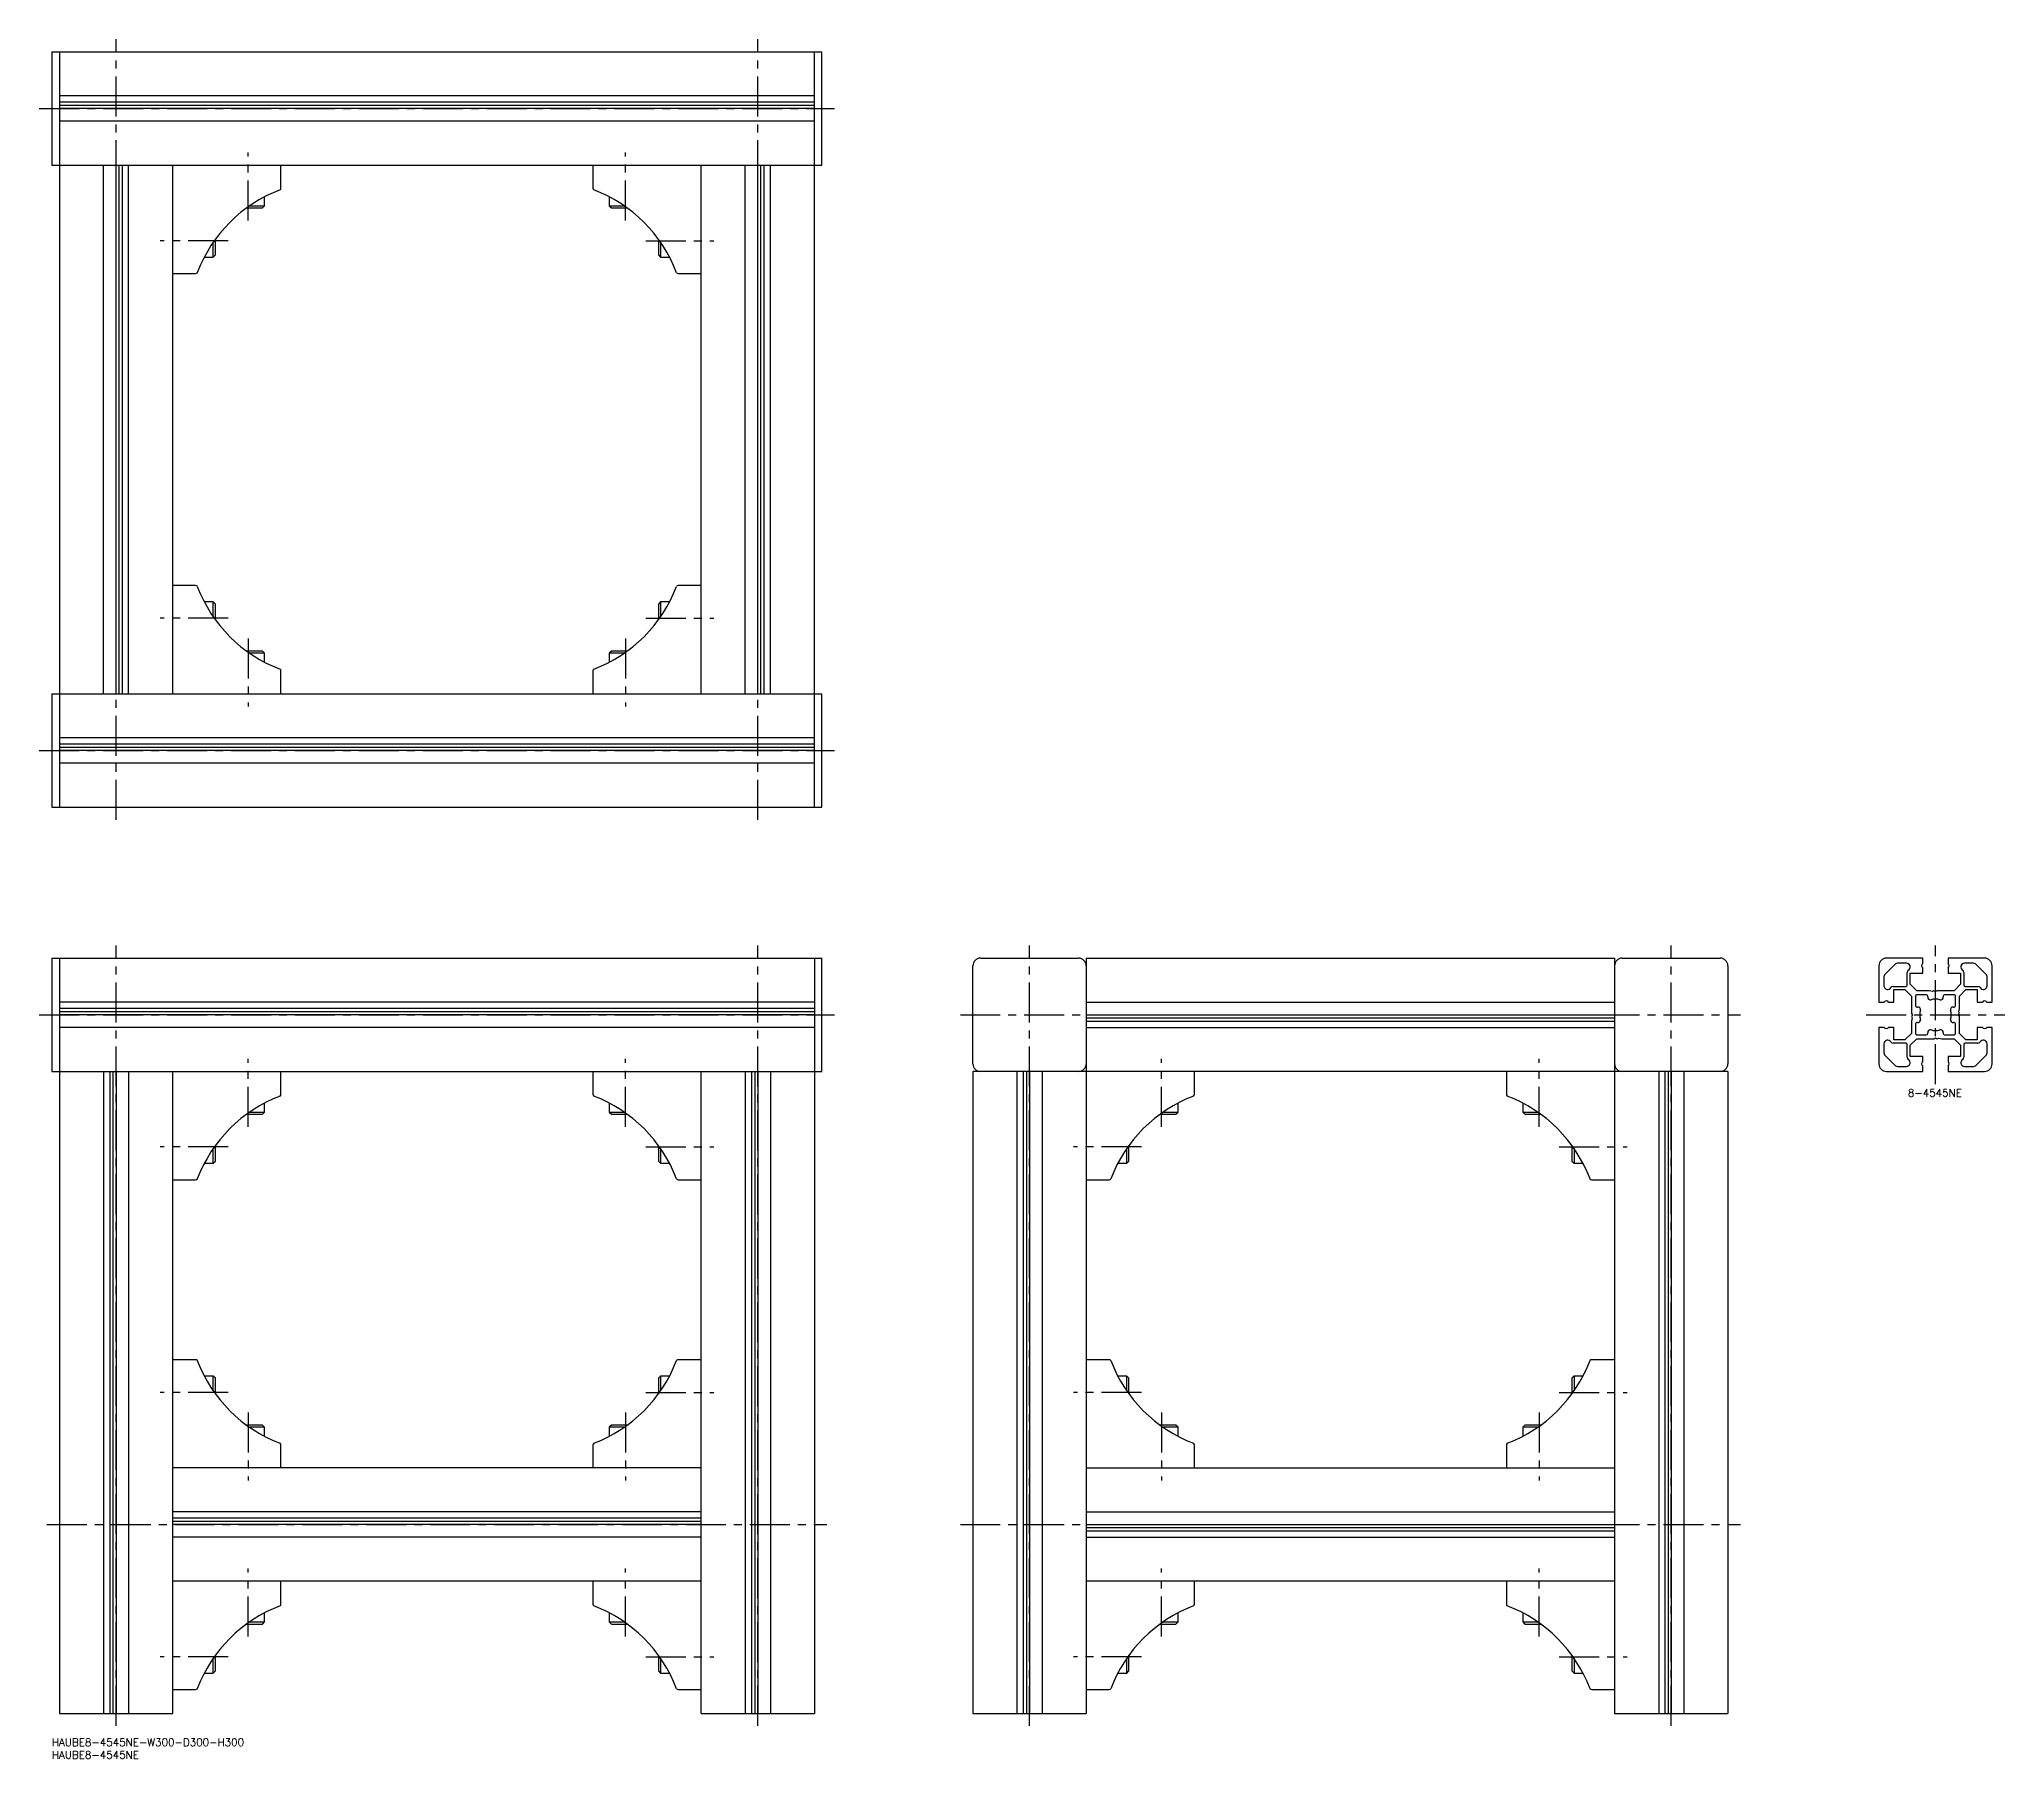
# Model space of a CAD drawing. Extents: x -5 to 776, y -8 to 675.
import ezdxf

# ---------------------------------------------------------------- set-up
doc = ezdxf.new("R2010")
doc.units = 0
doc.header["$LTSCALE"] = 0.5
doc.linetypes.add('CENTER', pattern=[50.8, 31.75, -6.35, 6.35, -6.35])
for name, color, linetype in [('MSM_CENTER', 1, 'CENTER'), ('MSM_CONTINUOUS', 7, 'CONTINUOUS'), ('MSM_PART_NUMBER', 7, 'CONTINUOUS')]:
    doc.layers.add(name, color=color, linetype=linetype)
doc.styles.get("Standard").update_dxf_attribs({"font": 'txt.shx', "height": 3, "bigfont": 'bigfont.shx'})

# ---------------------------------------------------------------- blocks, each defined once
blk = doc.blocks.new('*U8')
at = {"layer": 'MSM_PART_NUMBER'}
blk.add_text('HAUBE8-4545NE-W300-D300-H300', height=3, dxfattribs=at).set_placement((0, -3))
blk = doc.blocks.new('*U9')
at = {"layer": 'MSM_PART_NUMBER'}
blk.add_text('HAUBE8-4545NE', height=3, dxfattribs=at).set_placement((0, -8))
blk = doc.blocks.new('*U10')
at = {"layer": 'MSM_PART_NUMBER'}
blk.add_text('8-4545NE', height=3, dxfattribs=at).set_placement((737.51, 254.97))

msp = doc.modelspace()

# ---------------------------------------------------------------- linework, layer by layer
at = {"layer": 'MSM_CENTER'}
for p, q in [((25.5, 365), (25.5, 675)), ((280.5, 365), (280.5, 675)), ((-5, 647.5), (311, 647.5)), ((78, 603), (78, 630)), ((228, 603), (228, 630)), ((70, 595), (43, 595)), ((236, 595), (263, 595)), ((70, 445), (43, 445)), ((236, 445), (263, 445)), ((78, 437), (78, 410)), ((228, 437), (228, 410)), ((-5, 392.5), (311, 392.5)), ((25.5, 5), (25.5, 315)), ((280.5, 5), (280.5, 315)), ((388.5, 5), (388.5, 315)), ((643.5, 5), (643.5, 315)), ((748.5, 260), (748.5, 315)), ((-5, 287.5), (311, 287.5)), ((361, 287.5), (671, 287.5)), ((721, 287.5), (776, 287.5)), ((78, 243), (78, 270)), ((228, 243), (228, 270)), ((441, 243), (441, 270)), ((591, 243), (591, 270)), ((70, 235), (43, 235)), ((236, 235), (263, 235)), ((433, 235), (406, 235)), ((599, 235), (626, 235)), ((70, 137.5), (43, 137.5)), ((236, 137.5), (263, 137.5)), ((433, 137.5), (406, 137.5)), ((599, 137.5), (626, 137.5)), ((78, 129.5), (78, 102.5)), ((228, 129.5), (228, 102.5)), ((441, 129.5), (441, 102.5)), ((591, 129.5), (591, 102.5)), ((-2, 85), (308, 85)), ((361, 85), (671, 85)), ((78, 40.5), (78, 67.5)), ((228, 40.5), (228, 67.5)), ((441, 40.5), (441, 67.5)), ((591, 40.5), (591, 67.5)), ((70, 32.5), (43, 32.5)), ((236, 32.5), (263, 32.5)), ((433, 32.5), (406, 32.5)), ((599, 32.5), (626, 32.5))]:
    msp.add_line(p, q, dxfattribs=at)
at = {"layer": 'MSM_CONTINUOUS'}
for p, q in [((0, 670), (306, 670)), ((0, 670), (0, 625)), ((3, 670), (3, 370)), ((303, 370), (303, 670)), ((306, 625), (306, 670)), ((303, 652.5), (3, 652.5)), ((303, 650), (3, 650)), ((303, 648.72), (3, 648.72)), ((303, 647.5), (3, 647.5)), ((303, 642.5), (3, 642.5)), ((0, 625), (306, 625)), ((20.5, 415), (20.5, 625)), ((25.5, 415), (25.5, 625)), ((26.72, 415), (26.72, 625)), ((28, 415), (28, 625)), ((30.5, 415), (30.5, 625)), ((48, 415), (48, 625)), ((91, 615.91), (91, 625)), ((215, 625), (215, 615.91)), ((258, 415), (258, 625)), ((275.5, 415), (275.5, 625)), ((280.5, 415), (280.5, 625)), ((281.72, 415), (281.72, 625)), ((283, 415), (283, 625)), ((285.5, 415), (285.5, 625)), ((84.5, 608.87), (84.5, 612.42)), ((221.5, 612.42), (221.5, 608.87)), ((77.39, 608), (83.63, 608)), ((78.61, 608.87), (84.5, 608.87)), ((83.63, 608), (84.5, 608.87)), ((221.5, 608.87), (222.37, 608)), ((221.5, 608.87), (227.39, 608.87)), ((222.37, 608), (228.61, 608)), ((64.13, 588.5), (64.13, 594.39)), ((65, 589.37), (65, 595.61)), ((241, 595.61), (241, 589.37)), ((241.87, 594.39), (241.87, 588.5)), ((60.58, 588.5), (64.13, 588.5)), ((64.13, 588.5), (65, 589.37)), ((241, 589.37), (241.87, 588.5)), ((241.87, 588.5), (245.42, 588.5)), ((48, 582), (57.09, 582)), ((248.91, 582), (258, 582)), ((57.09, 458), (48, 458)), ((258, 458), (248.91, 458)), ((64.13, 451.5), (60.58, 451.5)), ((65, 450.63), (64.13, 451.5)), ((64.13, 445.61), (64.13, 451.5)), ((65, 444.39), (65, 450.63)), ((241.87, 451.5), (241, 450.63)), ((241, 450.63), (241, 444.39)), ((245.42, 451.5), (241.87, 451.5)), ((241.87, 451.5), (241.87, 445.61)), ((83.63, 432), (77.39, 432)), ((84.5, 431.13), (78.61, 431.13)), ((84.5, 431.13), (83.63, 432)), ((84.5, 427.58), (84.5, 431.13)), ((222.37, 432), (221.5, 431.13)), ((221.5, 431.13), (221.5, 427.58)), ((227.39, 431.13), (221.5, 431.13)), ((228.61, 432), (222.37, 432)), ((91, 415), (91, 424.09)), ((215, 424.09), (215, 415)), ((0, 415), (306, 415)), ((0, 415), (0, 370)), ((306, 370), (306, 415)), ((303, 397.5), (3, 397.5)), ((303, 395), (3, 395)), ((303, 393.72), (3, 393.72)), ((303, 392.5), (3, 392.5)), ((303, 387.5), (3, 387.5)), ((0, 370), (306, 370)), ((0, 310), (306, 310)), ((0, 310), (0, 265)), ((3, 310), (3, 10)), ((303, 310), (303, 10)), ((306, 265), (306, 310)), ((366, 268), (366, 307)), ((369, 310), (408, 310)), ((411, 310), (411, 10)), ((411, 310), (621, 310)), ((621, 310), (621, 10)), ((624, 310), (663, 310)), ((666, 307), (666, 268)), ((726, 307), (726, 292.5)), ((732.64, 307.71), (728.29, 303.36)), ((743.5, 310), (729, 310)), ((736.95, 308), (733.35, 308)), ((743.5, 307.87), (743.5, 310)), ((743.5, 304), (743.5, 306.13)), ((768, 310), (753.5, 310)), ((753.5, 310), (753.5, 307.87)), ((753.5, 306.13), (753.5, 304)), ((763.65, 308), (760.05, 308)), ((768.71, 303.36), (764.36, 307.71)), ((771, 292.5), (771, 307)), ((728, 302.65), (728, 299.05)), ((731.67, 298.8), (736.7, 298.8)), ((732, 292.5), (732, 297.5)), ((732, 297.5), (736.38, 297.5)), ((736.38, 297.5), (739, 294.88)), ((737.2, 299.3), (737.2, 304.33)), ((738.5, 299.62), (738.5, 304)), ((738.5, 304), (743.5, 304)), ((741.12, 297), (738.5, 299.62)), ((746, 297), (741.12, 297)), ((747.28, 296.75), (746, 297)), ((747.6, 296.93), (747.28, 296.75)), ((748.5, 296.7), (748.1, 296.93)), ((748.9, 296.93), (748.5, 296.7)), ((755.88, 297), (749.15, 297)), ((753.5, 304), (758.5, 304)), ((758.5, 299.62), (755.88, 297)), ((758, 294.88), (760.62, 297.5)), ((758.5, 304), (758.5, 299.62)), ((759.8, 304.33), (759.8, 299.3)), ((760.3, 298.8), (765.33, 298.8)), ((760.62, 297.5), (765, 297.5)), ((765, 297.5), (765, 292.5)), ((769, 299.05), (769, 302.65)), ((303, 292.5), (3, 292.5)), ((303, 290), (3, 290)), ((411, 292.5), (621, 292.5)), ((726, 292.5), (728.13, 292.5)), ((729.87, 292.5), (732, 292.5)), ((739, 294.88), (739, 288.15)), ((740.6, 294.9), (740.6, 291.1)), ((744.9, 295.4), (741.1, 295.4)), ((755.9, 295.4), (752.1, 295.4)), ((756.4, 291.1), (756.4, 294.9)), ((757.75, 288.72), (758, 290)), ((758, 290), (758, 294.88)), ((765, 292.5), (767.13, 292.5)), ((768.87, 292.5), (771, 292.5)), ((303, 288.72), (3, 288.72)), ((303, 287.5), (3, 287.5)), ((303, 282.5), (3, 282.5)), ((411, 287.5), (621, 287.5)), ((411, 286.28), (621, 286.28)), ((411, 285), (621, 285)), ((411, 282.5), (621, 282.5)), ((728.13, 282.5), (726, 282.5)), ((726, 282.5), (726, 268)), ((732, 282.5), (729.87, 282.5)), ((732, 277.5), (732, 282.5)), ((739.25, 286.28), (739, 285)), ((739, 285), (739, 280.12)), ((739.07, 287.9), (739.3, 287.5)), ((739.3, 287.5), (739.07, 287.1)), ((739.07, 286.6), (739.25, 286.28)), ((740.6, 283.9), (740.6, 280.1)), ((756.4, 280.1), (756.4, 283.9)), ((757.7, 287.5), (757.93, 287.9)), ((757.93, 287.1), (757.7, 287.5)), ((757.93, 288.4), (757.75, 288.72)), ((758, 280.12), (758, 286.85)), ((765, 282.5), (765, 277.5)), ((767.13, 282.5), (765, 282.5)), ((771, 282.5), (768.87, 282.5)), ((771, 268), (771, 282.5)), ((728, 275.95), (728, 272.35)), ((736.7, 276.2), (731.67, 276.2)), ((736.38, 277.5), (732, 277.5)), ((739, 280.12), (736.38, 277.5)), ((737.2, 270.67), (737.2, 275.7)), ((738.5, 275.38), (741.12, 278)), ((738.5, 271), (738.5, 275.38)), ((741.1, 279.6), (744.9, 279.6)), ((741.12, 278), (747.85, 278)), ((748.1, 278.07), (748.5, 278.3)), ((748.5, 278.3), (748.9, 278.07)), ((749.4, 278.07), (749.72, 278.25)), ((749.72, 278.25), (751, 278)), ((751, 278), (755.88, 278)), ((752.1, 279.6), (755.9, 279.6)), ((755.88, 278), (758.5, 275.38)), ((760.62, 277.5), (758, 280.12)), ((758.5, 275.38), (758.5, 271)), ((759.8, 275.7), (759.8, 270.67)), ((765.33, 276.2), (760.3, 276.2)), ((765, 277.5), (760.62, 277.5)), ((769, 272.35), (769, 275.95)), ((728.29, 271.64), (732.64, 267.29)), ((733.35, 267), (736.95, 267)), ((743.5, 271), (738.5, 271)), ((743.5, 268.87), (743.5, 271)), ((743.5, 265), (743.5, 267.13)), ((758.5, 271), (753.5, 271)), ((753.5, 271), (753.5, 268.87)), ((753.5, 267.13), (753.5, 265)), ((760.05, 267), (763.65, 267)), ((764.36, 267.29), (768.71, 271.64)), ((0, 265), (306, 265)), ((20.5, 265), (20.5, 10)), ((23, 265), (23, 10)), ((24.28, 265), (24.28, 10)), ((25.5, 265), (25.5, 10)), ((30.5, 265), (30.5, 10)), ((48, 10), (48, 265)), ((91, 255.91), (91, 265)), ((215, 265), (215, 255.91)), ((258, 10), (258, 265)), ((275.5, 265), (275.5, 10)), ((278, 265), (278, 10)), ((279.28, 265), (279.28, 10)), ((280.5, 265), (280.5, 10)), ((285.5, 265), (285.5, 10)), ((666, 265), (366, 265)), ((366, 265), (366, 10)), ((383.5, 265), (383.5, 10)), ((386, 265), (386, 10)), ((387.28, 265), (387.28, 10)), ((388.5, 265), (388.5, 10)), ((393.5, 265), (393.5, 10)), ((454, 255.91), (454, 265)), ((578, 265), (578, 255.91)), ((638.5, 265), (638.5, 10)), ((641, 265), (641, 10)), ((642.28, 265), (642.28, 10)), ((643.5, 265), (643.5, 10)), ((648.5, 265), (648.5, 10)), ((666, 265), (666, 10)), ((729, 265), (743.5, 265)), ((753.5, 265), (768, 265)), ((84.5, 248.87), (84.5, 252.42)), ((221.5, 252.42), (221.5, 248.87)), ((447.5, 248.87), (447.5, 252.42)), ((584.5, 252.42), (584.5, 248.87)), ((77.39, 248), (83.63, 248)), ((78.61, 248.87), (84.5, 248.87)), ((83.63, 248), (84.5, 248.87)), ((221.5, 248.87), (222.37, 248)), ((221.5, 248.87), (227.39, 248.87)), ((222.37, 248), (228.61, 248)), ((440.39, 248), (446.63, 248)), ((441.61, 248.87), (447.5, 248.87)), ((446.63, 248), (447.5, 248.87)), ((584.5, 248.87), (585.37, 248)), ((584.5, 248.87), (590.39, 248.87)), ((585.37, 248), (591.61, 248)), ((64.13, 228.5), (64.13, 234.39)), ((65, 229.37), (65, 235.61)), ((241, 235.61), (241, 229.37)), ((241.87, 234.39), (241.87, 228.5)), ((427.13, 228.5), (427.13, 234.39)), ((428, 229.37), (428, 235.61)), ((604, 235.61), (604, 229.37)), ((604.87, 234.39), (604.87, 228.5)), ((60.58, 228.5), (64.13, 228.5)), ((64.13, 228.5), (65, 229.37)), ((241, 229.37), (241.87, 228.5)), ((241.87, 228.5), (245.42, 228.5)), ((423.58, 228.5), (427.13, 228.5)), ((427.13, 228.5), (428, 229.37)), ((604, 229.37), (604.87, 228.5)), ((604.87, 228.5), (608.42, 228.5)), ((48, 222), (57.09, 222)), ((248.91, 222), (258, 222)), ((411, 222), (420.09, 222)), ((611.91, 222), (621, 222)), ((57.09, 150.5), (48, 150.5)), ((258, 150.5), (248.91, 150.5)), ((420.09, 150.5), (411, 150.5)), ((621, 150.5), (611.91, 150.5)), ((64.13, 144), (60.58, 144)), ((65, 143.13), (64.13, 144)), ((64.13, 138.11), (64.13, 144)), ((65, 136.89), (65, 143.13)), ((241.87, 144), (241, 143.13)), ((241, 143.13), (241, 136.89)), ((245.42, 144), (241.87, 144)), ((241.87, 144), (241.87, 138.11)), ((427.13, 144), (423.58, 144)), ((428, 143.13), (427.13, 144)), ((427.13, 138.11), (427.13, 144)), ((428, 136.89), (428, 143.13)), ((604.87, 144), (604, 143.13)), ((604, 143.13), (604, 136.89)), ((608.42, 144), (604.87, 144)), ((604.87, 144), (604.87, 138.11)), ((83.63, 124.5), (77.39, 124.5)), ((84.5, 123.63), (78.61, 123.63)), ((84.5, 123.63), (83.63, 124.5)), ((84.5, 120.08), (84.5, 123.63)), ((222.37, 124.5), (221.5, 123.63)), ((221.5, 123.63), (221.5, 120.08)), ((227.39, 123.63), (221.5, 123.63)), ((228.61, 124.5), (222.37, 124.5)), ((446.63, 124.5), (440.39, 124.5)), ((447.5, 123.63), (441.61, 123.63)), ((447.5, 123.63), (446.63, 124.5)), ((447.5, 120.08), (447.5, 123.63)), ((585.37, 124.5), (584.5, 123.63)), ((584.5, 123.63), (584.5, 120.08)), ((590.39, 123.63), (584.5, 123.63)), ((591.61, 124.5), (585.37, 124.5)), ((91, 107.5), (91, 116.59)), ((215, 116.59), (215, 107.5)), ((454, 107.5), (454, 116.59)), ((578, 116.59), (578, 107.5)), ((258, 107.5), (48, 107.5)), ((411, 107.5), (621, 107.5)), ((258, 90), (48, 90)), ((258, 87.5), (48, 87.5)), ((258, 86.22), (48, 86.22)), ((411, 90), (621, 90)), ((258, 85), (48, 85)), ((258, 80), (48, 80)), ((411, 85), (621, 85)), ((411, 83.78), (621, 83.78)), ((411, 82.5), (621, 82.5)), ((411, 80), (621, 80)), ((258, 62.5), (48, 62.5)), ((91, 53.41), (91, 62.5)), ((215, 62.5), (215, 53.41)), ((621, 62.5), (411, 62.5)), ((454, 53.41), (454, 62.5)), ((578, 62.5), (578, 53.41)), ((84.5, 46.37), (84.5, 49.92)), ((221.5, 49.92), (221.5, 46.37)), ((447.5, 46.37), (447.5, 49.92)), ((584.5, 49.92), (584.5, 46.37)), ((77.39, 45.5), (83.63, 45.5)), ((78.61, 46.37), (84.5, 46.37)), ((83.63, 45.5), (84.5, 46.37)), ((221.5, 46.37), (222.37, 45.5)), ((221.5, 46.37), (227.39, 46.37)), ((222.37, 45.5), (228.61, 45.5)), ((440.39, 45.5), (446.63, 45.5)), ((441.61, 46.37), (447.5, 46.37)), ((446.63, 45.5), (447.5, 46.37)), ((584.5, 46.37), (585.37, 45.5)), ((584.5, 46.37), (590.39, 46.37)), ((585.37, 45.5), (591.61, 45.5)), ((64.13, 26), (64.13, 31.89)), ((65, 26.87), (65, 33.11)), ((241, 33.11), (241, 26.87)), ((241.87, 31.89), (241.87, 26)), ((427.13, 26), (427.13, 31.89)), ((428, 26.87), (428, 33.11)), ((604, 33.11), (604, 26.87)), ((604.87, 31.89), (604.87, 26)), ((60.58, 26), (64.13, 26)), ((64.13, 26), (65, 26.87)), ((241, 26.87), (241.87, 26)), ((241.87, 26), (245.42, 26)), ((423.58, 26), (427.13, 26)), ((427.13, 26), (428, 26.87)), ((604, 26.87), (604.87, 26)), ((604.87, 26), (608.42, 26)), ((48, 19.5), (57.09, 19.5)), ((248.91, 19.5), (258, 19.5)), ((411, 19.5), (420.09, 19.5)), ((611.91, 19.5), (621, 19.5)), ((3, 10), (48, 10)), ((258, 10), (303, 10)), ((366, 10), (411, 10)), ((621, 10), (666, 10))]:
    msp.add_line(p, q, dxfattribs=at)
for centre, radius, start, end in [((110.78, 562.22), 56.67, 110.7505, 159.2495), ((90, 615.91), 1, 315, 0), ((216, 615.91), 1, 180, 225), ((195.22, 562.22), 56.67, 20.7505, 69.2495), ((57.09, 583), 1, 270, 315), ((248.91, 583), 1, 225, 270), ((57.09, 457), 1, 45, 90), ((110.78, 477.78), 56.67, 200.7505, 249.2495), ((195.22, 477.78), 56.67, 290.7505, 339.2495), ((248.91, 457), 1, 90, 135), ((90, 424.09), 1, 0, 45), ((216, 424.09), 1, 135, 180), ((369, 307), 3, 90, 180), ((408, 307), 3, 0, 90), ((624, 307), 3, 90, 180), ((663, 307), 3, 0, 90), ((729, 307), 3, 90, 180), ((733.35, 307), 1, 90, 135), ((736.95, 306.5), 1.5, 300, 90), ((738.2, 304.33), 1, 120.00001, 180), ((744, 307), 1, 120, 240), ((753, 307), 1, 300, 60), ((760.05, 306.5), 1.5, 90, 240), ((758.8, 304.33), 1, 0, 60), ((763.65, 307), 1, 45, 90), ((768, 307), 3, 0, 90), ((729, 302.65), 1, 135, 180), ((729.5, 299.05), 1.5, 180, 330), ((731.67, 297.8), 1, 90, 150), ((736.7, 299.3), 0.5, 270, 0), ((747.85, 296.5), 0.5, 60, 120), ((749.15, 296.5), 0.5, 90, 120), ((760.3, 299.3), 0.5, 180, 270), ((765.33, 297.8), 1, 30, 90), ((767.5, 299.05), 1.5, 210, 0), ((768, 302.65), 1, 0, 45), ((729, 292), 1, 30, 150), ((741.1, 294.9), 0.5, 90, 180), ((741.2, 291.1), 0.6, 180, 282.34374), ((741.54, 289.54), 1, 343.68226, 102.34374), ((748.5, 287.5), 6.25, 163.68226, 196.31774), ((744.9, 294.8), 0.6, 347.65626, 90), ((746.46, 294.46), 1, 167.65626, 286.31774), ((748.5, 287.5), 6.25, 73.68226, 106.31774), ((750.54, 294.46), 1, 253.68226, 12.34374), ((752.1, 294.8), 0.6, 90, 192.34374), ((755.46, 289.54), 1, 77.65626, 196.31774), ((748.5, 287.5), 6.25, 343.68226, 16.31774), ((755.8, 291.1), 0.6, 257.65626, 0), ((755.9, 294.9), 0.5, 0, 90), ((768, 292), 1, 30, 150), ((729, 283), 1, 210, 330), ((739.5, 288.15), 0.5, 180, 210), ((739.5, 286.85), 0.5, 150, 210), ((741.2, 283.9), 0.6, 77.65626, 180), ((741.54, 285.46), 1, 257.65626, 16.31774), ((746.46, 280.54), 1, 73.68226, 192.34374), ((748.5, 287.5), 6.25, 253.68226, 286.31774), ((750.54, 280.54), 1, 347.65626, 106.31774), ((755.46, 285.46), 1, 163.68226, 282.34374), ((755.8, 283.9), 0.6, 0, 102.34374), ((757.5, 288.15), 0.5, 330, 30), ((757.5, 286.85), 0.5, 0, 30), ((768, 283), 1, 210, 330), ((729.5, 275.95), 1.5, 30, 180), ((731.67, 277.2), 1, 210.00001, 270), ((736.7, 275.7), 0.5, 0, 90), ((741.1, 280.1), 0.5, 180, 270), ((744.9, 280.2), 0.6, 270, 12.34374), ((747.85, 278.5), 0.5, 270, 300), ((749.15, 278.5), 0.5, 240, 300), ((752.1, 280.2), 0.6, 167.65626, 270), ((755.9, 280.1), 0.5, 270, 0), ((760.3, 275.7), 0.5, 90, 180), ((765.33, 277.2), 1, 270, 329.99999), ((767.5, 275.95), 1.5, 0, 150), ((369, 268), 3, 180, 270), ((408, 268), 3, 270, 0), ((624, 268), 3, 180, 270), ((663, 268), 3, 270, 0), ((729, 268), 3, 180, 270), ((729, 272.35), 1, 180, 225), ((733.35, 268), 1, 225, 270), ((736.95, 268.5), 1.5, 270, 60), ((738.2, 270.67), 1, 180, 239.99999), ((744, 268), 1, 120, 240), ((753, 268), 1, 300, 60), ((760.05, 268.5), 1.5, 120, 270), ((758.8, 270.67), 1, 300, 0), ((763.65, 268), 1, 270, 315), ((768, 268), 3, 270, 0), ((768, 272.35), 1, 315, 0), ((110.78, 202.22), 56.67, 110.7505, 159.2495), ((90, 255.91), 1, 315, 0), ((216, 255.91), 1, 180, 225), ((195.22, 202.22), 56.67, 20.7505, 69.2495), ((473.78, 202.22), 56.67, 110.7505, 159.2495), ((453, 255.91), 1, 315, 0), ((579, 255.91), 1, 180, 225), ((558.22, 202.22), 56.67, 20.7505, 69.2495), ((57.09, 223), 1, 270, 315), ((248.91, 223), 1, 225, 270), ((420.09, 223), 1, 270, 315), ((611.91, 223), 1, 225, 270), ((57.09, 149.5), 1, 45, 90), ((110.78, 170.28), 56.67, 200.7505, 249.2495), ((195.22, 170.28), 56.67, 290.7505, 339.2495), ((248.91, 149.5), 1, 90, 135), ((420.09, 149.5), 1, 45, 90), ((473.78, 170.28), 56.67, 200.7505, 249.2495), ((558.22, 170.28), 56.67, 290.7505, 339.2495), ((611.91, 149.5), 1, 90, 135), ((90, 116.59), 1, 0, 45), ((216, 116.59), 1, 135, 180), ((453, 116.59), 1, 0, 45), ((579, 116.59), 1, 135, 180), ((110.78, -0.28), 56.67, 110.7505, 159.2495), ((90, 53.41), 1, 315, 0), ((216, 53.41), 1, 180, 225), ((195.22, -0.28), 56.67, 20.7505, 69.2495), ((473.78, -0.28), 56.67, 110.7505, 159.2495), ((453, 53.41), 1, 315, 0), ((579, 53.41), 1, 180, 225), ((558.22, -0.28), 56.67, 20.7505, 69.2495), ((57.09, 20.5), 1, 270, 315), ((248.91, 20.5), 1, 225, 270), ((420.09, 20.5), 1, 270, 315), ((611.91, 20.5), 1, 225, 270)]:
    msp.add_arc(centre, radius, start, end, dxfattribs=at)

# ---------------------------------------------------------------- block references
for name in ['*U10', '*U8', '*U9']:
    msp.add_blockref(name, (0, 0), dxfattribs=at)

doc.saveas('drawing.dxf')
